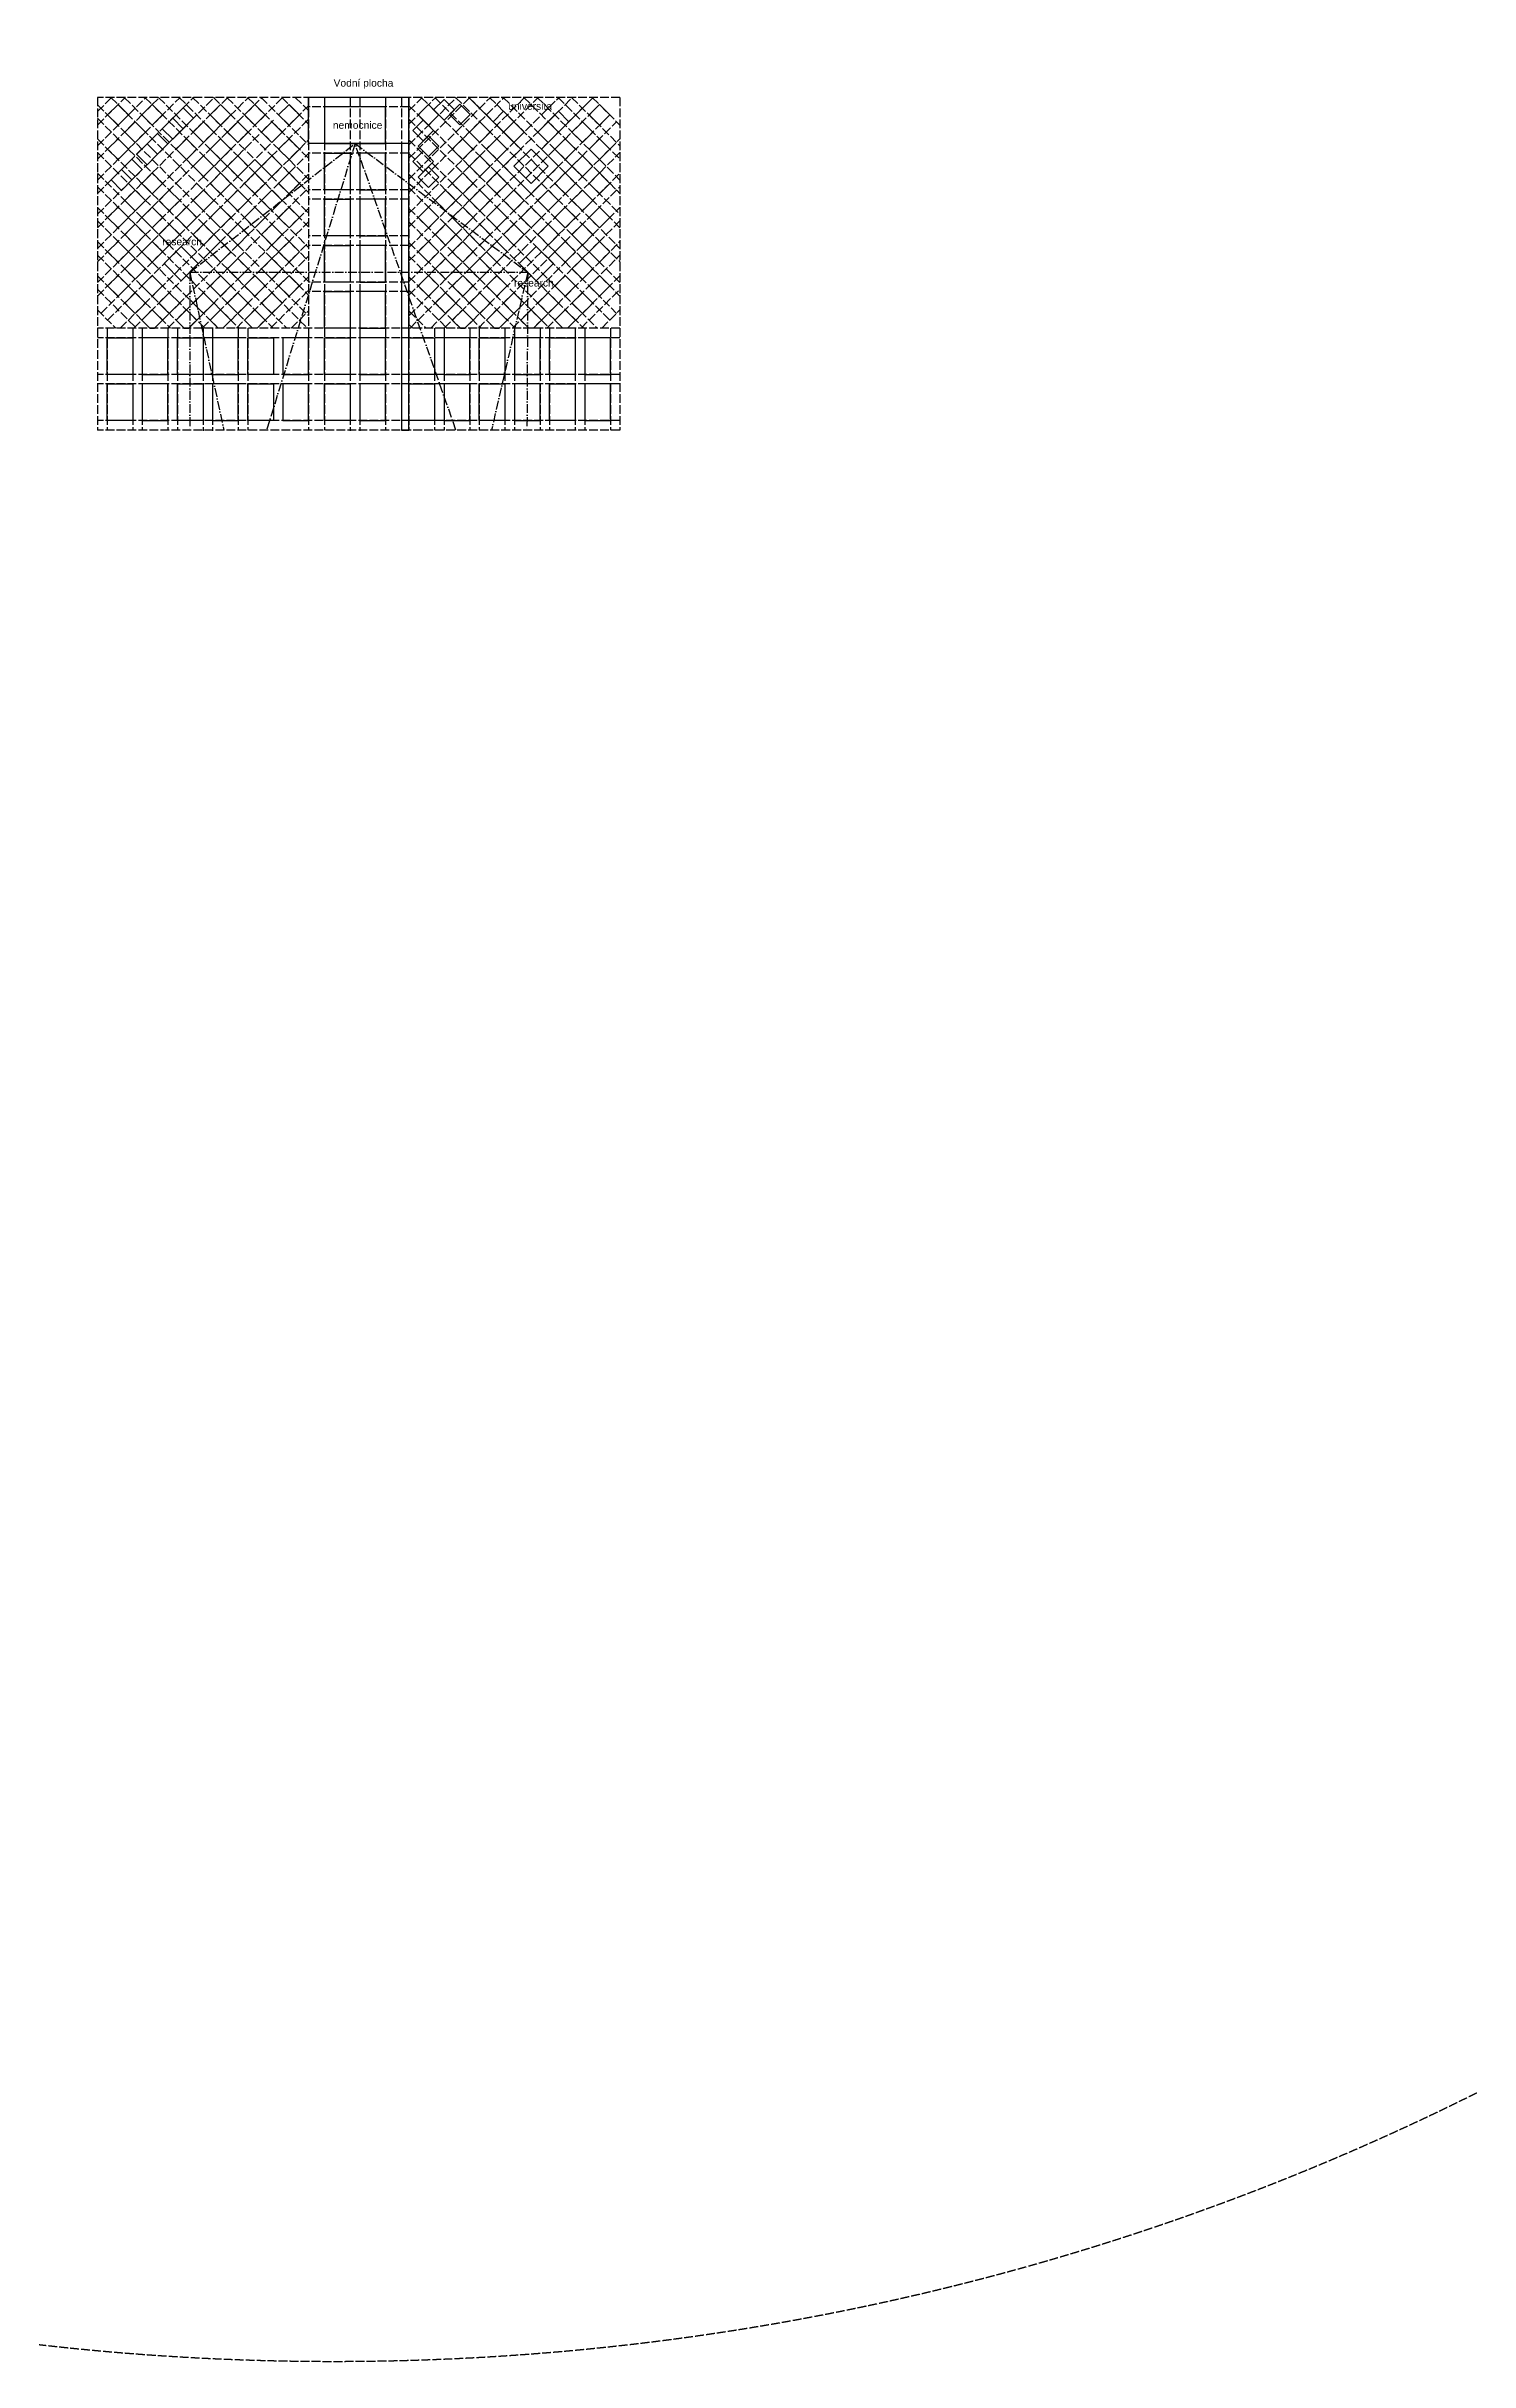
# Model space of a CAD drawing. Header units: millimetres. Extents: x -14568604 to 2614826, y -15966657 to 4339860.
# Drawn here: x -10246229 to -8303824, y -2695926 to 463822 of the extents above; entities that cross this region are included whole.
import ezdxf

# ---------------------------------------------------------------- set-up
doc = ezdxf.new("R2010")
doc.units = ezdxf.units.MM
doc.linetypes.add('ACAD_ISO02W100', pattern=[15, 12, -3])
doc.linetypes.add('ACAD_ISO10W100', pattern=[18, 12, -3, 0, -3])
for name, color, linetype, lineweight in [('master plan', 7, 'Continuous', 30), ('nedzemní dráha', 224, 'ACAD_ISO10W100', 30), ('research centra', 220, 'Continuous', 30), ('universita', 90, 'Continuous', 30), ('vodní plocha', 130, 'Continuous', 30)]:
    doc.layers.add(name, color=color, linetype=linetype, lineweight=lineweight)
doc.layers.add('občanská vybavenost', color=170, linetype='Continuous')
doc.layers.add('základní mřížka', color=50, linetype='ACAD_ISO02W100')
doc.styles.get("Standard").update_dxf_attribs({"font": 'arial.ttf'})

msp = doc.modelspace()

# ---------------------------------------------------------------- linework, layer by layer
at = {"layer": 'master plan', "ltscale": 1000}
for p, q in [((-10162529.918, 370146.931), (-10148387.77, 384289.078)), ((-10148387.77, 384289.078), (-10134245.635, 370146.943)), ((-9738860.858, 370146.943), (-9724718.711, 384289.09)), ((-9724718.711, 384289.09), (-9710576.575, 370146.955)), ((-10148387.782, 356004.795), (-10162529.918, 370146.931)), ((-10134245.635, 370146.943), (-10148387.782, 356004.795)), ((-9724718.723, 356004.807), (-9738860.858, 370146.943)), ((-9710576.575, 370146.955), (-9724718.723, 356004.807))]:
    msp.add_line(p, q, dxfattribs=at)
for points in [[(-10087576.575, 370146.955), (-10101718.711, 356004.819), (-10115860.846, 370146.955), (-10101718.711, 384289.09), (-10087576.575, 370146.955)], [(-10045503.721, 365550.761), (-10059645.869, 351408.613), (-10073788.005, 365550.749), (-10059645.857, 379692.896), (-10045503.721, 365550.761)], [(-9994519.777, 370428.276), (-10008661.925, 356286.129), (-10022804.061, 370428.264), (-10008661.913, 384570.412), (-9994519.777, 370428.276)], [(-9947569.42, 370146.943), (-9961711.556, 356004.807), (-9975853.692, 370146.943), (-9961711.556, 384289.078), (-9947569.42, 370146.943)], [(-9915042.508, 356004.807), (-9900900.373, 370146.943), (-9915042.508, 384289.078), (-9929184.644, 370146.943), (-9915042.508, 356004.807)], [(-9689363.36, 377218.035), (-9703505.507, 363075.887), (-9717647.643, 377218.023), (-9703505.495, 391360.17), (-9689363.36, 377218.035)], [(-9667702.418, 370594.705), (-9681844.553, 356452.57), (-9695986.689, 370594.705), (-9681844.553, 384736.841), (-9667702.418, 370594.705)], [(-9491373.449, 356004.819), (-9477231.313, 370146.955), (-9491373.449, 384289.09), (-9505515.584, 370146.955), (-9491373.449, 356004.819)], [(-10110911.099, 346812.431), (-10125053.246, 332670.283), (-10139195.382, 346812.419), (-10125053.234, 360954.567), (-10110911.099, 346812.431)], [(-10059645.869, 351408.613), (-10073788.017, 337266.466), (-10087930.152, 351408.601), (-10073788.005, 365550.749), (-10059645.869, 351408.613)], [(-10045857.287, 346812.419), (-10031715.151, 332670.283), (-10017573.016, 346812.419), (-10031715.151, 360954.555), (-10045857.287, 346812.419)], [(-9970903.944, 346812.419), (-9985046.092, 332670.271), (-9999188.227, 346812.407), (-9985046.08, 360954.555), (-9970903.944, 346812.419)], [(-9924234.897, 346812.419), (-9938377.032, 332670.283), (-9952519.168, 346812.419), (-9938377.032, 360954.555), (-9924234.897, 346812.419)], [(-9731789.778, 334791.616), (-9717647.643, 348933.751), (-9731789.778, 363075.887), (-9745931.914, 348933.751), (-9731789.778, 334791.616)], [(-9640573.004, 346812.431), (-9654715.139, 332670.295), (-9668857.275, 346812.431), (-9654715.139, 360954.567), (-9640573.004, 346812.431)], [(-9636330.375, 360954.579), (-9622188.227, 346812.431), (-9608046.092, 360954.567), (-9622188.239, 375096.714), (-9636330.375, 360954.579)], [(-9622188.227, 346812.431), (-9608046.08, 332670.283), (-9593903.944, 346812.419), (-9608046.092, 360954.567), (-9622188.227, 346812.431)], [(-9547234.884, 346812.431), (-9561377.032, 332670.283), (-9575519.168, 346812.419), (-9561377.02, 360954.567), (-9547234.884, 346812.431)], [(-9533092.737, 360954.579), (-9547234.884, 346812.431), (-9561377.02, 360954.567), (-9547234.872, 375096.714), (-9533092.737, 360954.579)], [(-9500565.837, 346812.431), (-9514707.973, 332670.295), (-9528850.108, 346812.431), (-9514707.973, 360954.567), (-9500565.837, 346812.431)], [(-10148387.77, 309335.76), (-10134245.635, 323477.895), (-10148387.77, 337620.031), (-10162529.906, 323477.895), (-10148387.77, 309335.76)], [(-10094647.655, 316406.827), (-10108789.802, 302264.68), (-10122931.938, 316406.815), (-10108789.79, 330548.963), (-10094647.655, 316406.827)], [(-10080505.507, 330548.975), (-10094647.655, 316406.827), (-10108789.79, 330548.963), (-10094647.643, 344691.111), (-10080505.507, 330548.975)], [(-10055049.675, 309335.76), (-10040907.539, 323477.895), (-10055049.675, 337620.031), (-10069191.811, 323477.895), (-10055049.675, 309335.76)], [(-10008380.615, 309335.748), (-9994238.48, 323477.883), (-10008380.615, 337620.019), (-10022522.751, 323477.883), (-10008380.615, 309335.748)], [(-9900900.373, 323477.895), (-9915042.508, 309335.76), (-9929184.644, 323477.895), (-9915042.508, 337620.031), (-9900900.373, 323477.895)], [(-9866380.615, 318139.788), (-9831380.615, 318139.788), (-9831380.615, 268139.788), (-9866380.615, 268139.788), (-9866380.615, 318139.788)], [(-9818380.615, 318139.788), (-9818380.615, 268139.788), (-9783380.615, 268139.788), (-9783380.615, 318139.788), (-9818380.615, 318139.788)], [(-9717647.643, 306507.345), (-9731789.79, 292365.197), (-9745931.926, 306507.333), (-9731789.778, 320649.48), (-9717647.643, 306507.345)], [(-9724718.711, 313578.412), (-9710576.575, 327720.548), (-9724718.711, 341862.684), (-9738860.846, 327720.548), (-9724718.711, 313578.412)], [(-9664015.101, 323585.457), (-9678157.237, 309443.322), (-9692299.373, 323585.457), (-9678157.237, 337727.593), (-9664015.101, 323585.457)], [(-9631380.615, 309335.772), (-9617238.48, 323477.907), (-9631380.615, 337620.043), (-9645522.751, 323477.907), (-9631380.615, 309335.772)], [(-9561377.032, 300143.372), (-9584711.568, 276808.836), (-9608046.086, 300143.366), (-9584711.556, 323477.895), (-9561377.032, 300143.372)], [(-9523900.361, 323477.907), (-9538042.496, 309335.772), (-9552184.632, 323477.907), (-9538042.496, 337620.043), (-9523900.361, 323477.907)], [(-9477231.313, 323477.907), (-9491373.449, 309335.772), (-9505515.584, 323477.907), (-9491373.449, 337620.043), (-9477231.313, 323477.907)], [(-10129649.446, 281405.036), (-10143791.594, 267262.888), (-10157933.73, 281405.024), (-10143791.582, 295547.171), (-10129649.446, 281405.036)], [(-10115507.299, 295547.183), (-10129649.446, 281405.036), (-10143791.582, 295547.171), (-10129649.434, 309689.319), (-10115507.299, 295547.183)], [(-10087576.587, 276808.848), (-10101718.723, 262666.712), (-10115860.858, 276808.848), (-10101718.723, 290950.983), (-10087576.587, 276808.848)], [(-10045857.275, 300143.36), (-10031715.139, 286001.224), (-10017573.004, 300143.36), (-10031715.139, 314285.495), (-10045857.275, 300143.36)], [(-10008380.615, 262666.7), (-9994238.48, 276808.836), (-10008380.615, 290950.971), (-10022522.751, 276808.836), (-10008380.615, 262666.7)], [(-9970903.944, 300143.372), (-9985046.092, 286001.224), (-9999188.227, 300143.36), (-9985046.08, 314285.507), (-9970903.944, 300143.372)], [(-9947569.42, 276808.848), (-9961711.568, 262666.7), (-9975853.704, 276808.836), (-9961711.556, 290950.983), (-9947569.42, 276808.848)], [(-9924234.897, 300143.372), (-9938377.032, 286001.236), (-9952519.168, 300143.372), (-9938377.032, 314285.507), (-9924234.897, 300143.372)], [(-9929184.656, 276808.836), (-9915042.52, 262666.7), (-9900900.385, 276808.836), (-9915042.52, 290950.971), (-9929184.656, 276808.836)], [(-9710576.569, 285294.147), (-9724718.705, 271152.012), (-9738860.84, 285294.147), (-9724718.705, 299436.283), (-9710576.569, 285294.147)], [(-9663907.527, 276808.86), (-9678049.663, 262666.724), (-9692191.799, 276808.86), (-9678049.663, 290950.995), (-9663907.527, 276808.86)], [(-9640573.004, 300143.384), (-9654715.139, 286001.248), (-9668857.275, 300143.384), (-9654715.139, 314285.519), (-9640573.004, 300143.384)], [(-9631380.603, 262666.712), (-9617238.468, 276808.848), (-9631380.603, 290950.983), (-9645522.739, 276808.848), (-9631380.603, 262666.712)], [(-9523900.361, 276808.86), (-9538042.508, 262666.712), (-9552184.644, 276808.848), (-9538042.496, 290950.995), (-9523900.361, 276808.86)], [(-9500565.837, 300143.384), (-9514707.973, 286001.248), (-9528850.108, 300143.384), (-9514707.973, 314285.519), (-9500565.837, 300143.384)], [(-9505515.596, 276808.848), (-9491373.461, 262666.712), (-9477231.325, 276808.848), (-9491373.461, 290950.983), (-9505515.596, 276808.848)], [(-10110911.111, 253474.324), (-10125053.258, 239332.176), (-10139195.394, 253474.312), (-10125053.246, 267616.46), (-10110911.111, 253474.324)], [(-10064242.051, 253474.312), (-10078384.187, 239332.176), (-10092526.322, 253474.312), (-10078384.187, 267616.448), (-10064242.051, 253474.312)], [(-10045857.275, 253474.312), (-10031715.139, 239332.176), (-10017573.004, 253474.312), (-10031715.139, 267616.448), (-10045857.275, 253474.312)], [(-9985046.092, 239332.176), (-9970903.956, 253474.312), (-9985046.092, 267616.448), (-9999188.227, 253474.312), (-9985046.092, 239332.176)], [(-9938377.044, 239332.176), (-9924234.909, 253474.312), (-9938377.044, 267616.448), (-9952519.18, 253474.312), (-9938377.044, 239332.176)], [(-9866380.603, 255139.783), (-9831380.603, 255139.783), (-9831380.603, 205139.783), (-9866380.603, 205139.783), (-9866380.603, 255139.783)], [(-9818380.603, 255139.783), (-9818380.603, 205139.783), (-9783380.603, 205139.783), (-9783380.603, 255139.783), (-9818380.603, 255139.783)], [(-9687242.051, 253474.336), (-9701384.199, 239332.188), (-9715526.334, 253474.324), (-9701384.187, 267616.472), (-9687242.051, 253474.336)], [(-9640572.992, 253474.324), (-9654715.127, 239332.188), (-9668857.263, 253474.324), (-9654715.127, 267616.46), (-9640572.992, 253474.324)], [(-9622188.215, 253474.324), (-9608046.08, 239332.188), (-9593903.944, 253474.324), (-9608046.08, 267616.46), (-9622188.215, 253474.324)], [(-9561377.032, 239332.188), (-9547234.897, 253474.324), (-9561377.032, 267616.46), (-9575519.168, 253474.324), (-9561377.032, 239332.188)], [(-9514707.985, 239332.188), (-9500565.849, 253474.324), (-9514707.985, 267616.46), (-9528850.12, 253474.324), (-9514707.985, 239332.188)], [(-10148387.782, 215997.653), (-10134245.647, 230139.788), (-10148387.782, 244281.924), (-10162529.918, 230139.788), (-10148387.782, 215997.653)], [(-10087576.575, 230139.788), (-10101718.711, 215997.653), (-10115860.846, 230139.788), (-10101718.711, 244281.924), (-10087576.575, 230139.788)], [(-10055049.663, 215997.653), (-10040907.527, 230139.788), (-10055049.663, 244281.924), (-10069191.799, 230139.788), (-10055049.663, 215997.653)], [(-10022522.751, 230139.788), (-10008380.615, 215997.653), (-9994238.48, 230139.788), (-10008380.615, 244281.924), (-10022522.751, 230139.788)], [(-9975853.704, 230139.788), (-9961711.568, 215997.653), (-9947569.432, 230139.788), (-9961711.568, 244281.924), (-9975853.704, 230139.788)], [(-9929184.644, 230139.776), (-9915042.508, 215997.641), (-9900900.373, 230139.776), (-9915042.508, 244281.912), (-9929184.644, 230139.776)], [(-9724718.723, 215997.665), (-9710576.587, 230139.8), (-9724718.723, 244281.936), (-9738860.858, 230139.8), (-9724718.723, 215997.665)], [(-9663907.515, 230139.8), (-9678049.651, 215997.665), (-9692191.787, 230139.8), (-9678049.651, 244281.936), (-9663907.515, 230139.8)], [(-9631380.603, 215997.665), (-9617238.468, 230139.8), (-9631380.603, 244281.936), (-9645522.739, 230139.8), (-9631380.603, 215997.665)], [(-9598853.692, 230139.8), (-9584711.556, 215997.665), (-9570569.42, 230139.8), (-9584711.556, 244281.936), (-9598853.692, 230139.8)], [(-9552184.644, 230139.8), (-9538042.508, 215997.665), (-9523900.373, 230139.8), (-9538042.508, 244281.936), (-9552184.644, 230139.8)], [(-9505515.584, 230139.788), (-9491373.449, 215997.653), (-9477231.313, 230139.788), (-9491373.449, 244281.924), (-9505515.584, 230139.788)], [(-10148387.77, 169328.593), (-10134245.635, 183470.729), (-10148387.77, 197612.864), (-10162529.906, 183470.729), (-10148387.77, 169328.593)], [(-10110911.099, 206805.264), (-10125053.246, 192663.117), (-10139195.382, 206805.252), (-10125053.234, 220947.4), (-10110911.099, 206805.264)], [(-10087576.575, 183470.741), (-10101718.711, 169328.605), (-10115860.846, 183470.741), (-10101718.711, 197612.876), (-10087576.575, 183470.741)], [(-10064242.051, 206805.264), (-10078384.187, 192663.129), (-10092526.322, 206805.264), (-10078384.187, 220947.4), (-10064242.051, 206805.264)], [(-10031715.139, 192663.129), (-10017573.004, 206805.264), (-10031715.139, 220947.4), (-10045857.275, 206805.264), (-10031715.139, 192663.129)], [(-9994238.48, 183470.741), (-10008380.615, 169328.605), (-10022522.751, 183470.741), (-10008380.615, 197612.876), (-9994238.48, 183470.741)], [(-9985046.092, 192663.129), (-9970903.956, 206805.264), (-9985046.092, 220947.4), (-9999188.227, 206805.264), (-9985046.092, 192663.129)], [(-9938377.032, 192663.117), (-9924234.897, 206805.252), (-9938377.032, 220947.388), (-9952519.168, 206805.252), (-9938377.032, 192663.117)], [(-9929184.644, 183470.729), (-9915042.508, 169328.593), (-9900900.373, 183470.729), (-9915042.508, 197612.864), (-9929184.644, 183470.729)], [(-9866380.603, 192139.783), (-9831380.603, 192139.783), (-9831380.603, 142139.783), (-9866380.603, 142139.783), (-9866380.603, 192139.783)], [(-9818380.603, 192139.783), (-9818380.603, 142139.783), (-9783380.603, 142139.783), (-9783380.603, 192139.783), (-9818380.603, 192139.783)], [(-9724718.711, 169328.605), (-9710576.575, 183470.741), (-9724718.711, 197612.876), (-9738860.846, 183470.741), (-9724718.711, 169328.605)], [(-9687242.039, 206805.276), (-9701384.187, 192663.129), (-9715526.322, 206805.264), (-9701384.175, 220947.412), (-9687242.039, 206805.276)], [(-9663907.515, 183470.753), (-9678049.651, 169328.617), (-9692191.787, 183470.753), (-9678049.651, 197612.888), (-9663907.515, 183470.753)], [(-9640572.992, 206805.276), (-9654715.127, 192663.141), (-9668857.263, 206805.276), (-9654715.127, 220947.412), (-9640572.992, 206805.276)], [(-9617238.468, 183470.753), (-9631380.603, 169328.617), (-9645522.739, 183470.753), (-9631380.603, 197612.888), (-9617238.468, 183470.753)], [(-9608046.08, 192663.141), (-9593903.944, 206805.276), (-9608046.08, 220947.412), (-9622188.215, 206805.276), (-9608046.08, 192663.141)], [(-9561377.032, 192663.141), (-9547234.897, 206805.276), (-9561377.032, 220947.412), (-9575519.168, 206805.276), (-9561377.032, 192663.141)], [(-9523900.361, 183470.741), (-9538042.496, 169328.605), (-9552184.632, 183470.741), (-9538042.496, 197612.876), (-9523900.361, 183470.741)], [(-9514707.973, 192663.129), (-9500565.837, 206805.264), (-9514707.973, 220947.4), (-9528850.108, 206805.264), (-9514707.973, 192663.129)], [(-9505515.584, 183470.741), (-9491373.449, 169328.605), (-9477231.313, 183470.741), (-9491373.449, 197612.876), (-9505515.584, 183470.741)], [(-10110911.099, 160136.217), (-10125053.246, 145994.069), (-10139195.382, 160136.205), (-10125053.234, 174278.352), (-10110911.099, 160136.217)], [(-9970903.944, 160136.205), (-9985046.08, 145994.069), (-9999188.215, 160136.205), (-9985046.08, 174278.34), (-9970903.944, 160136.205)], [(-9952519.168, 160136.205), (-9938377.032, 145994.069), (-9924234.897, 160136.205), (-9938377.032, 174278.34), (-9952519.168, 160136.205)], [(-9687242.039, 160136.229), (-9701384.187, 145994.081), (-9715526.322, 160136.217), (-9701384.175, 174278.364), (-9687242.039, 160136.229)], [(-9640572.992, 160136.229), (-9654715.127, 145994.093), (-9668857.263, 160136.229), (-9654715.127, 174278.364), (-9640572.992, 160136.229)], [(-9528850.108, 160136.217), (-9514707.973, 145994.081), (-9500565.837, 160136.217), (-9514707.973, 174278.352), (-9528850.108, 160136.217)], [(-10148387.77, 122659.545), (-10134245.635, 136801.681), (-10148387.77, 150943.817), (-10162529.906, 136801.681), (-10148387.77, 122659.545)], [(-10125053.246, 99325.022), (-10110911.111, 113467.157), (-10125053.246, 127609.293), (-10139195.382, 113467.157), (-10125053.246, 99325.022)], [(-10087576.575, 136801.693), (-10101718.723, 122659.545), (-10115860.858, 136801.681), (-10101718.711, 150943.829), (-10087576.575, 136801.693)], [(-10078384.199, 99325.022), (-10064242.063, 113467.157), (-10078384.199, 127609.293), (-10092526.334, 113467.157), (-10078384.199, 99325.022)], [(-10031715.139, 99325.01), (-10017573.004, 113467.145), (-10031715.139, 127609.281), (-10045857.275, 113467.145), (-10031715.139, 99325.01)], [(-9994238.468, 136801.681), (-10008380.615, 122659.533), (-10022522.751, 136801.669), (-10008380.603, 150943.817), (-9994238.468, 136801.681)], [(-9999188.227, 113467.145), (-9985046.092, 99325.01), (-9970903.944, 113467.157), (-9985046.08, 127609.293), (-9999188.227, 113467.145)], [(-9975853.692, 136801.681), (-9961711.556, 122659.545), (-9947569.42, 136801.681), (-9961711.556, 150943.817), (-9975853.692, 136801.681)], [(-9938377.032, 99325.022), (-9924234.897, 113467.157), (-9938377.032, 127609.293), (-9952519.168, 113467.157), (-9938377.032, 99325.022)], [(-9915042.508, 122659.545), (-9900900.373, 136801.681), (-9915042.508, 150943.817), (-9929184.644, 136801.681), (-9915042.508, 122659.545)], [(-9866380.603, 129139.783), (-9831380.603, 129139.783), (-9831380.603, 79139.783), (-9866380.603, 79139.783), (-9866380.603, 129139.783)], [(-9818380.603, 129139.783), (-9818380.603, 79139.783), (-9783380.603, 79139.783), (-9783380.603, 129139.783), (-9818380.603, 129139.783)], [(-9724718.711, 122659.557), (-9710576.575, 136801.693), (-9724718.711, 150943.829), (-9738860.846, 136801.693), (-9724718.711, 122659.557)], [(-9701384.187, 99325.034), (-9687242.051, 113467.169), (-9701384.187, 127609.305), (-9715526.322, 113467.169), (-9701384.187, 99325.034)], [(-9663907.515, 136801.705), (-9678049.663, 122659.557), (-9692191.799, 136801.693), (-9678049.651, 150943.841), (-9663907.515, 136801.705)], [(-9654715.139, 99325.034), (-9640573.004, 113467.169), (-9654715.139, 127609.305), (-9668857.275, 113467.169), (-9654715.139, 99325.034)], [(-9617238.468, 136801.705), (-9631380.615, 122659.557), (-9645522.751, 136801.693), (-9631380.603, 150943.841), (-9617238.468, 136801.705)], [(-9608046.08, 99325.022), (-9593903.944, 113467.157), (-9608046.08, 127609.293), (-9622188.215, 113467.157), (-9608046.08, 99325.022)], [(-9575519.168, 113467.157), (-9561377.032, 99325.022), (-9547234.884, 113467.169), (-9561377.02, 127609.305), (-9575519.168, 113467.157)], [(-9552184.632, 136801.693), (-9538042.496, 122659.557), (-9523900.361, 136801.693), (-9538042.496, 150943.829), (-9552184.632, 136801.693)], [(-9514707.973, 99325.034), (-9500565.837, 113467.169), (-9514707.973, 127609.305), (-9528850.108, 113467.169), (-9514707.973, 99325.034)], [(-9491373.449, 122659.557), (-9477231.313, 136801.693), (-9491373.449, 150943.829), (-9505515.584, 136801.693), (-9491373.449, 122659.557)], [(-10104868.013, 79139.788), (-10098569.432, 79139.788), (-10087576.587, 90132.634), (-10101718.723, 104274.769), (-10115860.858, 90132.634), (-10104868.013, 79139.788)], [(-10058198.965, 79139.788), (-10051900.361, 79139.788), (-10040907.527, 90132.621), (-10055049.663, 104274.757), (-10069191.811, 90132.634), (-10058198.965, 79139.788)], [(-9994238.48, 90132.621), (-10005231.313, 79139.788), (-10011529.918, 79139.788), (-10022522.751, 90132.621), (-10008380.615, 104274.757), (-9994238.48, 90132.621)], [(-9947569.42, 90132.634), (-9958562.266, 79139.788), (-9964860.87, 79139.788), (-9975853.704, 90132.621), (-9961711.556, 104274.769), (-9947569.432, 90132.621)], [(-9681198.953, 79139.8), (-9674900.373, 79139.8), (-9663907.527, 90132.646), (-9678049.663, 104274.781), (-9692191.799, 90132.646), (-9681198.953, 79139.8)], [(-9634529.906, 79139.8), (-9628231.301, 79139.8), (-9617238.468, 90132.634), (-9631380.603, 104274.769), (-9645522.751, 90132.646), (-9634529.906, 79139.8)], [(-9570569.42, 90132.634), (-9581562.254, 79139.8), (-9587860.858, 79139.8), (-9598853.692, 90132.634), (-9584711.556, 104274.769), (-9570569.42, 90132.634)], [(-9523900.361, 90132.646), (-9534893.206, 79139.8), (-9541191.811, 79139.8), (-9552184.644, 90132.634), (-9538042.496, 104274.781), (-9523900.373, 90132.634)], [(-10163380.603, 66139.783), (-10128380.603, 66139.783), (-10128380.603, 16139.783), (-10163380.603, 16139.783), (-10163380.603, 66139.783)], [(-10115380.603, 66139.783), (-10115380.603, 16139.783), (-10080380.603, 16139.783), (-10080380.603, 66139.783), (-10115380.603, 66139.783)], [(-10067380.603, 66139.778), (-10032380.603, 66139.778), (-10032380.603, 16139.778), (-10067380.603, 16139.778), (-10067380.603, 66139.778)], [(-10019380.603, 66139.778), (-10019380.603, 16139.778), (-9984380.603, 16139.778), (-9984380.603, 66139.778), (-10019380.603, 66139.778)], [(-9971380.603, 66139.773), (-9936380.603, 66139.773), (-9936380.603, 16139.773), (-9971380.603, 16139.773), (-9971380.603, 66139.773)], [(-9923380.603, 66139.773), (-9923380.603, 16139.773), (-9888380.603, 16139.773), (-9888380.603, 66139.773), (-9923380.603, 66139.773)], [(-9866380.603, 66139.783), (-9831380.603, 66139.783), (-9831380.603, 16139.783), (-9866380.603, 16139.783), (-9866380.603, 66139.783)], [(-9818380.603, 66139.783), (-9818380.603, 16139.783), (-9783380.603, 16139.783), (-9783380.603, 66139.783), (-9818380.603, 66139.783)], [(-9751380.603, 66139.783), (-9716380.603, 66139.783), (-9716380.603, 16139.783), (-9751380.603, 16139.783), (-9751380.603, 66139.783)], [(-9703380.603, 66139.783), (-9703380.603, 16139.783), (-9668380.603, 16139.783), (-9668380.603, 66139.783), (-9703380.603, 66139.783)], [(-9655380.603, 66139.783), (-9620380.603, 66139.783), (-9620380.603, 16139.783), (-9655380.603, 16139.783), (-9655380.603, 66139.783)], [(-9607380.603, 66139.783), (-9607380.603, 16139.783), (-9572380.603, 16139.783), (-9572380.603, 66139.783), (-9607380.603, 66139.783)], [(-9559380.603, 66139.783), (-9524380.603, 66139.783), (-9524380.603, 16139.783), (-9559380.603, 16139.783), (-9559380.603, 66139.783)], [(-9511380.603, 66139.783), (-9511380.603, 16139.783), (-9476380.603, 16139.783), (-9476380.603, 66139.783), (-9511380.603, 66139.783)], [(-10163380.603, 3139.783), (-10128380.603, 3139.783), (-10128380.603, -46860.217), (-10163380.603, -46860.217), (-10163380.603, 3139.783)], [(-10115380.603, 3139.783), (-10115380.603, -46860.217), (-10080380.603, -46860.217), (-10080380.603, 3139.783), (-10115380.603, 3139.783)], [(-10067380.603, 3139.783), (-10032380.603, 3139.783), (-10032380.603, -46860.217), (-10067380.603, -46860.217), (-10067380.603, 3139.783)], [(-10019380.603, 3139.783), (-10019380.603, -46860.217), (-9984380.603, -46860.217), (-9984380.603, 3139.783), (-10019380.603, 3139.783)], [(-9971380.603, 3139.783), (-9936380.603, 3139.783), (-9936380.603, -46860.217), (-9971380.603, -46860.217), (-9971380.603, 3139.783)], [(-9923380.603, 3139.783), (-9923380.603, -46860.217), (-9888380.603, -46860.217), (-9888380.603, 3139.783), (-9923380.603, 3139.783)], [(-9866380.603, 3139.783), (-9831380.603, 3139.783), (-9831380.603, -46860.217), (-9866380.603, -46860.217), (-9866380.603, 3139.783)], [(-9818380.603, 3139.783), (-9818380.603, -46860.217), (-9783380.603, -46860.217), (-9783380.603, 3139.783), (-9818380.603, 3139.783)], [(-9751380.603, 3139.783), (-9716380.603, 3139.783), (-9716380.603, -46860.217), (-9751380.603, -46860.217), (-9751380.603, 3139.783)], [(-9703380.603, 3139.783), (-9703380.603, -46860.217), (-9668380.603, -46860.217), (-9668380.603, 3139.783), (-9703380.603, 3139.783)], [(-9655380.603, 3139.783), (-9620380.603, 3139.783), (-9620380.603, -46860.217), (-9655380.603, -46860.217), (-9655380.603, 3139.783)], [(-9607380.603, 3139.783), (-9607380.603, -46860.217), (-9572380.603, -46860.217), (-9572380.603, 3139.783), (-9607380.603, 3139.783)], [(-9559380.603, 3139.783), (-9524380.603, 3139.783), (-9524380.603, -46860.217), (-9559380.603, -46860.217), (-9559380.603, 3139.783)], [(-9511380.603, 3139.783), (-9511380.603, -46860.217), (-9476380.603, -46860.217), (-9476380.603, 3139.783), (-9511380.603, 3139.783)]]:
    msp.add_lwpolyline(points, dxfattribs=at)
at = {"layer": 'nedzemní dráha', "ltscale": 1000}
for points in [[(-10050453.474, 155540.018), (-9824880.615, 331139.788), (-9589307.759, 155540.008), (-9590300.4, -59860.212)], [(-9687190.095, -59860.212), (-9824880.615, 331139.788), (-9945519.411, -59860.212)], [(-10050453.487, 155540.008), (-10050453.487, -59860.212)], [(-10050453.472, 155540.008), (-10003875.053, -59860.212)], [(-10050453.472, 155540.008), (-9589307.759, 155540.008), (-9638624.171, -59860.212)]]:
    msp.add_lwpolyline(points, dxfattribs=at)
at = {"layer": 'občanská vybavenost', "ltscale": 1000}
msp.add_lwpolyline([(-9866380.615, 381139.788), (-9866380.615, 331139.788), (-9783380.615, 331139.788), (-9783380.615, 381139.788), (-9866380.615, 381139.788)], dxfattribs=at)
at = {"layer": 'research centra', "ltscale": 1000}
for points in [[(-10038786.207, 167207.273), (-10062120.737, 190541.802), (-10085455.267, 167207.273), (-10062120.737, 143872.743), (-10038786.207, 167207.273)], [(-9554305.964, 167207.273), (-9577640.494, 190541.802), (-9600975.024, 167207.273), (-9577640.494, 143872.743), (-9554305.964, 167207.273)]]:
    msp.add_lwpolyline(points, dxfattribs=at)
at = {"layer": 'universita', "ltscale": 1000}
for points in [[(-9669515.584, 394139.788), (-9598853.692, 323477.895), (-9622188.227, 300143.36), (-9584711.568, 262666.7), (-9547234.897, 300143.372), (-9570569.42, 323477.895), (-9499907.527, 394139.788)], [(-9608046.08, 332670.283), (-9593903.944, 346812.419), (-9622188.239, 375096.714), (-9636330.375, 360954.579), (-9608046.08, 332670.283)], [(-9561377.032, 332670.283), (-9575519.168, 346812.419), (-9547234.872, 375096.714), (-9533092.737, 360954.579), (-9561377.032, 332670.283)], [(-9584711.568, 276808.836), (-9561377.032, 300143.372), (-9584711.556, 323477.895), (-9608046.086, 300143.366), (-9584711.568, 276808.836)]]:
    msp.add_lwpolyline(points, dxfattribs=at)
at = {"layer": 'vodní plocha', "ltscale": 1000}
for points in [[(-9751380.615, -59860.212), (-9751380.615, 394139.788), (-9888380.615, 394139.788)], [(-9761380.615, 331139.788), (-9888380.615, 331139.788), (-9888380.615, 394139.788)], [(-9761380.615, 331139.788), (-9761380.615, -59860.212)], [(-9761380.615, -59860.212), (-9751380.615, -59860.212)]]:
    msp.add_lwpolyline(points, dxfattribs=at)
at = {"layer": 'základní mřížka', "ltscale": 1000}
for points in [[(-9463380.615, 394139.788), (-10176380.615, 394139.788)], [(-10176380.615, 394139.788), (-10176380.615, -59860.212)], [(-10176380.615, 141335.748), (-9923576.575, 394139.788)], [(-10176380.615, 169620.019), (-9951860.846, 394139.788)], [(-10176380.615, 169620.043), (-9951860.87, 394139.788)], [(-10176380.615, 188004.819), (-9970245.647, 394139.788)], [(-10176380.615, 216289.09), (-9998529.918, 394139.788)], [(-10176380.615, 234673.867), (-10016914.694, 394139.788)], [(-10176380.615, 262958.138), (-10045198.965, 394139.788)], [(-10176380.615, 262958.138), (-10045198.965, 394139.788)], [(-10176380.615, 281342.914), (-10063583.742, 394139.788)], [(-10176380.615, 309627.186), (-10091868.013, 394139.788)], [(-10176380.615, 328011.962), (-10110252.789, 394139.788)], [(-10176380.615, 356296.233), (-10138537.06, 394139.788)], [(-10176380.615, 374681.009), (-10156921.837, 394139.788)], [(-10176380.615, 383997.653), (-9888380.615, 95997.653)], [(-10171722.297, 99325.019), (-9888380.615, 382666.7)], [(-10158238.48, 394139.788), (-9888380.615, 124281.924)], [(-10139853.704, 394139.788), (-9888380.615, 142666.7)], [(-10111569.432, 394139.788), (-9888380.615, 170950.971)], [(-10093184.656, 394139.788), (-9888380.615, 189335.748)], [(-10064900.385, 394139.788), (-9888380.615, 217620.019)], [(-10064900.361, 394139.788), (-9936380.615, 265620.043)], [(-10046515.584, 394139.788), (-9888380.615, 236004.819)], [(-10018231.313, 394139.788), (-9888380.615, 264289.09)], [(-9999846.537, 394139.788), (-9888380.615, 282673.867)], [(-9971562.266, 394139.788), (-9888380.615, 310958.138)], [(-9971562.266, 394139.788), (-9888380.615, 310958.138)], [(-9953177.489, 394139.788), (-9888380.615, 329342.914)], [(-9924893.218, 394139.788), (-9888380.615, 357627.186)], [(-9906508.442, 394139.788), (-9888380.615, 376011.962)], [(-9888380.615, 394139.788), (-9888380.615, -59860.212)], [(-9751380.615, 381139.788), (-9888380.615, 381139.788)], [(-9866380.615, 394139.788), (-9866380.615, -59860.212)], [(-9831380.615, 394139.788), (-9831380.615, -60860.212)], [(-9818380.615, 394139.788), (-9818380.615, -60860.212)], [(-9783380.615, 394139.788), (-9783380.615, -59860.212)], [(-9761380.615, 394139.788), (-9761380.615, -59860.212)], [(-9751380.615, 394139.788), (-9751380.615, -59860.212)], [(-9751380.615, 170950.971), (-9528191.799, 394139.788)], [(-9751380.615, 189335.748), (-9546576.575, 394139.788)], [(-9751380.615, 217620.019), (-9574860.846, 394139.788)], [(-9751380.615, 217620.043), (-9574860.87, 394139.788)], [(-9751380.615, 236004.819), (-9593245.647, 394139.788)], [(-9751380.615, 264289.09), (-9621529.918, 394139.788)], [(-9751380.615, 282673.867), (-9639914.694, 394139.788)], [(-9751380.615, 310958.138), (-9668198.965, 394139.788)], [(-9751380.615, 310958.138), (-9668198.965, 394139.788)], [(-9751380.615, 329342.914), (-9686583.742, 394139.788)], [(-9751380.615, 357627.186), (-9714868.013, 394139.788)], [(-9751380.615, 376011.962), (-9733252.789, 394139.788)], [(-9751380.615, 142666.7), (-9500565.849, 393481.467)], [(-9751380.615, 124281.924), (-9491373.461, 384289.078)], [(-9751380.615, 124281.924), (-9491373.461, 384289.078)], [(-9751380.615, 382666.7), (-9468038.937, 99325.022)], [(-9734569.432, 394139.788), (-9463380.615, 122950.971)], [(-9716184.656, 394139.788), (-9463380.615, 141335.748)], [(-9687900.385, 394139.788), (-9463380.615, 169620.019)], [(-9687900.361, 394139.788), (-9463380.615, 169620.043)], [(-9669515.584, 394139.788), (-9463380.615, 188004.819)], [(-9641231.313, 394139.788), (-9463380.615, 216289.09)], [(-9622846.537, 394139.788), (-9463380.615, 234673.867)], [(-9594562.266, 394139.788), (-9463380.615, 262958.138)], [(-9594562.266, 394139.788), (-9463380.615, 262958.138)], [(-9576177.489, 394139.788), (-9463380.615, 281342.914)], [(-9547893.218, 394139.788), (-9463380.615, 309627.186)], [(-9529508.442, 394139.788), (-9463380.615, 328011.962)], [(-9501224.17, 394139.788), (-9463380.615, 356296.233)], [(-9463380.615, 394139.788), (-9463380.615, -59860.212)], [(-10176380.615, 365612.876), (-9889907.527, 79139.788)], [(-10176380.615, 122950.971), (-9936380.615, 362950.971)], [(-10162529.909, 90132.631), (-9888380.615, 364281.924)], [(-10162529.909, 90132.631), (-9888380.615, 364281.924)], [(-9751380.615, 95997.653), (-9477231.325, 370146.943)], [(-9751380.615, 364281.924), (-9477231.325, 90132.634)], [(-9751380.615, 364281.924), (-9477231.325, 90132.634)], [(-9749853.704, 79139.788), (-9468038.937, 360954.555)], [(-10176380.615, 337328.605), (-9918191.799, 79139.788)], [(-10176380.615, 318943.829), (-9936576.575, 79139.788)], [(-10176380.615, 318943.805), (-9936576.599, 79139.788)], [(-10145238.48, 79139.788), (-9888380.615, 335997.653)], [(-10126853.704, 79139.788), (-9888380.615, 317612.876)], [(-9751380.615, 331139.788), (-9888380.615, 331139.788)], [(-9751380.615, 318139.788), (-9888380.615, 318139.788)], [(-9751380.615, 335997.653), (-9494522.751, 79139.788)], [(-9751380.615, 317612.876), (-9512907.527, 79139.788)], [(-9721569.432, 79139.788), (-9463380.615, 337328.605)], [(-9703184.656, 79139.788), (-9463380.615, 318943.829)], [(-9703184.632, 79139.788), (-9463380.615, 318943.805)], [(-10176380.615, 290659.533), (-9964860.87, 79139.788)], [(-10098569.432, 79139.788), (-9888380.615, 289328.605)], [(-9751380.615, 289328.605), (-9541191.799, 79139.788)], [(-9674900.361, 79139.788), (-9463380.615, 290659.533)], [(-10176380.615, 272274.757), (-9983245.647, 79139.788)], [(-10080184.632, 79139.788), (-9888380.615, 270943.805)], [(-9751380.615, 268139.788), (-9888380.615, 268139.788)], [(-9751380.615, 255139.788), (-9888380.615, 255139.788)], [(-9751380.615, 255139.788), (-9888380.615, 255139.788)], [(-9751380.615, 270943.829), (-9559576.575, 79139.788)], [(-9751380.615, 270943.805), (-9559576.599, 79139.788)], [(-9656515.584, 79139.788), (-9463380.615, 272274.757)], [(-10176380.615, 243990.486), (-10011529.918, 79139.788)], [(-10176380.615, 225605.71), (-10029914.694, 79139.788)], [(-10176380.615, 225605.71), (-10029914.694, 79139.788)], [(-10051900.361, 79139.788), (-9888380.615, 242659.533)], [(-10033515.584, 79139.788), (-9888380.615, 224274.757)], [(-9751380.615, 242659.533), (-9587860.87, 79139.788)], [(-9751380.615, 224274.757), (-9606245.647, 79139.788)], [(-9628231.313, 79139.788), (-9463380.615, 243990.486)], [(-9609846.537, 79139.788), (-9463380.615, 225605.71)], [(-9609846.537, 79139.788), (-9463380.615, 225605.71)], [(-10176380.615, 197321.438), (-10058198.965, 79139.788)], [(-10005231.313, 79139.788), (-9888380.615, 195990.486)], [(-9751380.615, 205139.788), (-9888380.615, 205139.788)], [(-9751380.615, 192139.788), (-9888380.615, 192139.788)], [(-9751380.615, 192139.788), (-9888380.615, 192139.788)], [(-9751380.615, 195990.486), (-9634529.918, 79139.788)], [(-9581562.266, 79139.788), (-9463380.615, 197321.438)], [(-10176380.615, 178936.662), (-10076583.742, 79139.788)], [(-9986846.537, 79139.788), (-9888380.615, 177605.71)], [(-9986846.537, 79139.788), (-9888380.615, 177605.71)], [(-9751380.615, 177605.71), (-9652914.694, 79139.788)], [(-9751380.615, 177605.71), (-9652914.694, 79139.788)], [(-9563177.489, 79139.788), (-9463380.615, 178936.662)], [(-10176380.615, 150652.391), (-10104868.013, 79139.788)], [(-10176380.615, 132267.614), (-10123252.789, 79139.788)], [(-9958562.266, 79139.788), (-9888380.615, 149321.438)], [(-9940177.489, 79139.788), (-9888380.615, 130936.662)], [(-9751380.615, 142139.788), (-9888380.615, 142139.788)], [(-9751380.615, 129139.788), (-9888380.615, 129139.788)], [(-9751380.615, 129139.788), (-9888380.615, 129139.788)], [(-9751380.615, 149321.438), (-9681198.965, 79139.788)], [(-9751380.615, 130936.662), (-9699583.742, 79139.788)], [(-9534893.218, 79139.788), (-9463380.615, 150652.391)], [(-9516508.442, 79139.788), (-9463380.615, 132267.614)], [(-10176380.615, 103983.343), (-10151537.06, 79139.788)], [(-9911893.218, 79139.788), (-9888380.615, 102652.391)], [(-9751380.615, 102652.391), (-9727868.013, 79139.788)], [(-9488224.17, 79139.788), (-9463380.615, 103983.343)], [(-9463380.615, 79139.788), (-10176380.615, 79139.788)], [(-9463380.615, 66139.788), (-10176380.615, 66139.788)], [(-9463380.615, 66139.788), (-10176380.615, 66139.788)], [(-10163380.615, 79139.788), (-10163380.615, -59860.212)], [(-10128380.615, 79139.788), (-10128380.615, -59860.212)], [(-10128380.615, 79139.788), (-10128380.615, -59860.212)], [(-10115380.615, 79139.788), (-10115380.615, -59860.212)], [(-10080380.615, 79139.788), (-10080380.615, -59860.212)], [(-10080380.615, 79139.788), (-10080380.615, -59860.212)], [(-10067380.615, 79139.788), (-10067380.615, -59860.212)], [(-10032380.615, 79139.788), (-10032380.615, -60860.212)], [(-10032380.615, 79139.788), (-10032380.615, -60860.212)], [(-10019380.615, 79139.788), (-10019380.615, -60860.212)], [(-9984380.615, 79139.788), (-9984380.615, -59860.212)], [(-9984380.615, 79139.788), (-9984380.615, -59860.212)], [(-9971380.615, 79139.788), (-9971380.615, -59860.212)], [(-9751380.615, 84267.614), (-9746252.789, 79139.788)], [(-9716380.615, 79139.788), (-9716380.615, -59860.212)], [(-9716380.615, 79139.788), (-9716380.615, -59860.212)], [(-9703380.615, 79139.788), (-9703380.615, -59860.212)], [(-9668380.615, 79139.788), (-9668380.615, -59860.212)], [(-9655380.615, 79139.788), (-9655380.615, -59860.212)], [(-9655380.615, 79139.788), (-9655380.615, -59860.212)], [(-9620380.615, 79139.788), (-9620380.615, -59860.212)], [(-9607380.615, 79139.788), (-9607380.615, -59860.212)], [(-9607380.615, 79139.788), (-9607380.615, -59860.212)], [(-9572380.615, 79139.788), (-9572380.615, -59860.212)], [(-9559380.615, 79139.788), (-9559380.615, -59860.212)], [(-9559380.615, 79139.788), (-9559380.615, -59860.212)], [(-9524380.615, 79139.788), (-9524380.615, -59860.212)], [(-9511380.615, 79139.788), (-9511380.615, -59860.212)], [(-9511380.615, 79139.788), (-9511380.615, -59860.212)], [(-9476380.615, 79139.788), (-9476380.615, -59860.212)], [(-9463380.615, 16139.788), (-10176380.615, 16139.788)], [(-9463380.615, 3139.788), (-10176380.615, 3139.788)], [(-9463380.615, 3139.788), (-10176380.615, 3139.788)], [(-9463380.615, -46860.212), (-10176380.615, -46860.212)], [(-9463380.615, -59860.212), (-10176380.615, -59860.212)]]:
    msp.add_lwpolyline(points, dxfattribs=at)
msp.add_circle((-9853857.213, 796511.311), 3492437.752, dxfattribs=at)

# ---------------------------------------------------------------- texts
at = {"layer": 'občanská vybavenost', "insert": (-9855173.745, 361272.856), "char_height": 10000, "attachment_point": 1}
msp.add_mtext_dynamic_manual_height_columns('nemocnice', width=124275.22247, gutter_width=12.5, heights=[0], dxfattribs=at)
at = {"layer": 'research centra', "char_height": 10000, "attachment_point": 1}
for insert in [(-10088057.462, 202336.403), (-9608046.08, 145994.069)]:
    msp.add_mtext_dynamic_manual_height_columns('research', width=69990.07182, gutter_width=12.5, heights=[0], dxfattribs=dict(at, insert=insert))
at = {"layer": 'universita', "insert": (-9615933.071, 387226.323), "char_height": 10000, "attachment_point": 1}
msp.add_mtext_dynamic_manual_height_columns('universita', width=118580.68146, gutter_width=12.5, heights=[0], dxfattribs=at)
at = {"layer": 'vodní plocha', "ltscale": 1000, "insert": (-9854172.631, 418829.203), "char_height": 10000, "attachment_point": 1}
msp.add_mtext_dynamic_manual_height_columns('Vodní plocha', width=247416.55442, gutter_width=12.5, heights=[0], dxfattribs=at)

doc.saveas('drawing.dxf')
